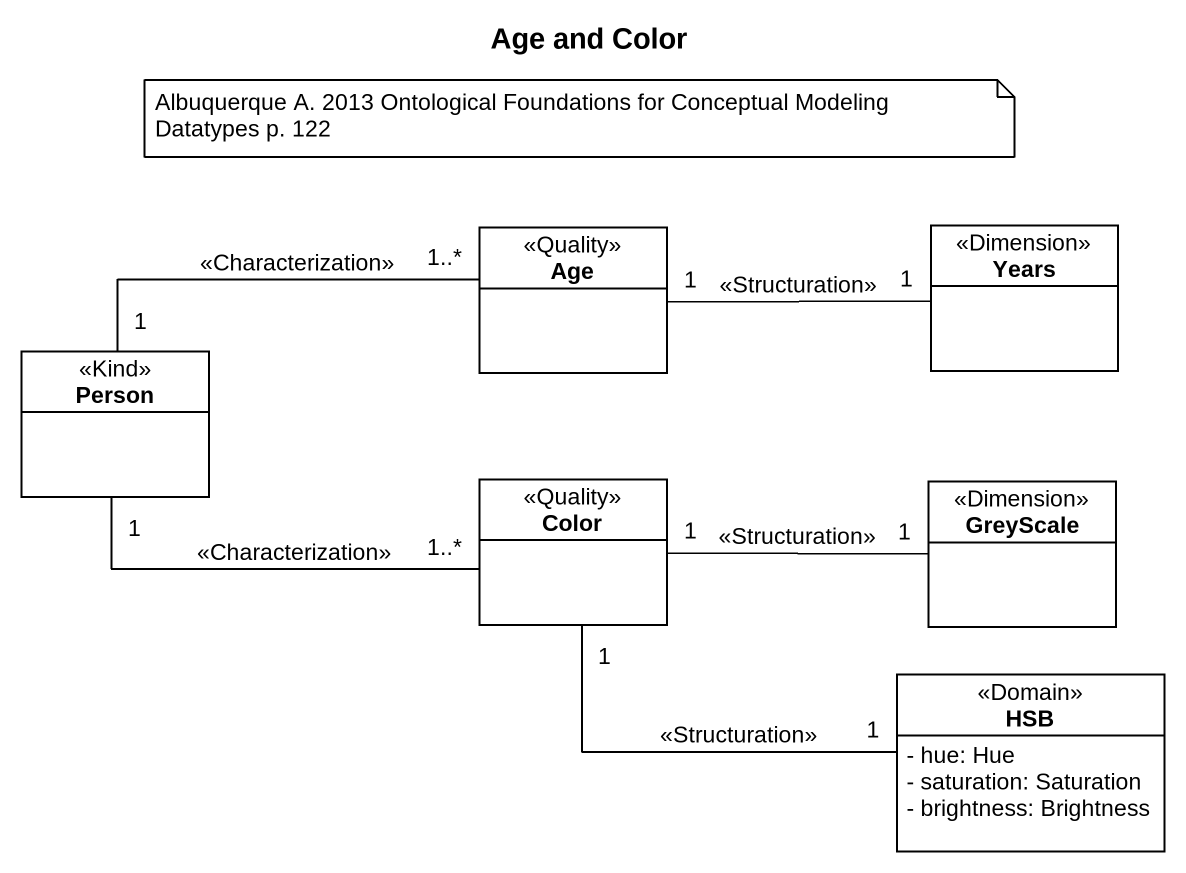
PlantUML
@startuml
title Age and Color
hide circle
hide empty members
skinparam classAttributeIconSize 0
class Age <<Quality>>
class Years <<Dimension>>
class "Person" as Person_ <<Kind>>
class Color <<Quality>>
class GreyScale <<Dimension>>
class HSB <<Domain>> {
  - hue: Hue
  - saturation: Saturation
  - brightness: Brightness
}
Age "1" -right- "1" Years : <<Structuration>>
Person_ "1" -right- "1..*" Age : <<Characterization>>
Person_ "1" -right- "1..*" Color : <<Characterization>>
Color "1" -right- "1" GreyScale : <<Structuration>>
Color "1" -right- "1" HSB : <<Structuration>>
note as N1
  Albuquerque A. 2013 Ontological Foundations for Conceptual Modeling Datatypes p. 122
end note
@enduml
